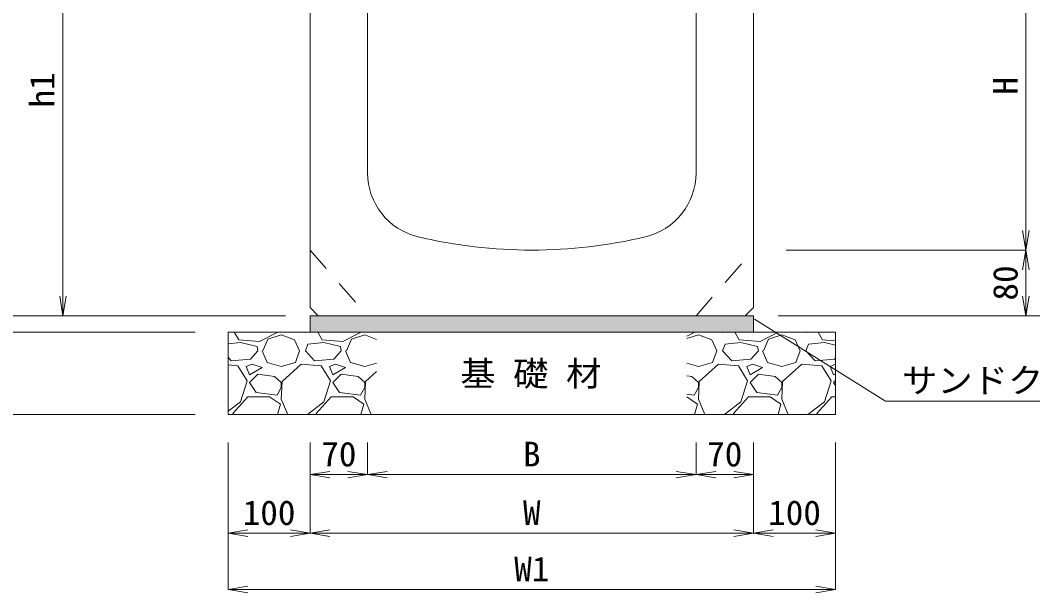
# Model space of a CAD drawing. Units: millimetres at full size. Extents: x 164402 to 209100, y 872507 to 885397.
# Drawn here: x 178320 to 179553, y 882005 to 882702 of the extents above; entities that cross this region are included whole.
import ezdxf
from ezdxf.enums import TextEntityAlignment as Align

# ---------------------------------------------------------------- set-up
doc = ezdxf.new("R2010")
doc.units = ezdxf.units.MM
doc.header["$LTSCALE"] = 40
doc.linetypes.add('USER1', pattern=[1.35, 0.75, -0.6])
for name, color, linetype, lineweight in [('0_2', 7, 'Continuous', 13), ('ハッチング', 7, 'Continuous', 5), ('寸法線', 7, 'Continuous', 13), ('本体', 2, 'Continuous', 13)]:
    doc.layers.add(name, color=color, linetype=linetype, lineweight=lineweight)
doc.layers.add('文字', color=7, linetype='Continuous')
doc.styles.add('ＭＳ 明朝', font='')
doc.styles.get('ＭＳ 明朝').set_extended_font_data('MS Mincho')

# ---------------------------------------------------------------- blocks, each defined once
blk = doc.blocks.new('open_arrow')
at = {"color": 0, "linetype": 'Continuous', "lineweight": -2}
blk.add_lwpolyline([(7.5, 1.25), (0, 0), (7.5, -1.25)], dxfattribs=at)

msp = doc.modelspace()

# ---------------------------------------------------------------- hatches: boundary and pattern name
at = {"layer": 'ハッチング'}
msp.add_hatch(color=8, dxfattribs=at).paths.add_polyline_path([(178672.91, 882342.29), (178672.91, 882322.29), (179212.91, 882322.29), (179212.91, 882342.29)])

# ---------------------------------------------------------------- linework, layer by layer
at = {"layer": '0_2', "lineweight": 20}
for p, q in [((178572.91, 882322.29), (179312.91, 882322.29)), ((178572.91, 882322.29), (178572.91, 882222.29)), ((179312.91, 882222.29), (179312.91, 882322.29)), ((178572.91, 882222.29), (179312.91, 882222.29))]:
    msp.add_line(p, q, dxfattribs=at)
at = {"layer": '0_2'}
msp.add_lwpolyline([(178672.91, 882342.29), (179212.91, 882342.29), (179212.91, 882322.29), (178672.91, 882322.29)], close=True, dxfattribs=at)
at = {"layer": 'ハッチング'}
for p, q in [((178585.97, 882312.97), (178580.54, 882322.29)), ((178632.71, 882322.12), (178611.37, 882310.94)), ((178621.53, 882313.99), (178637.79, 882319.07)), ((178632.76, 882322.29), (178632.71, 882322.12)), ((178637.79, 882319.07), (178654.05, 882312.97)), ((178663.73, 882322.29), (178667.25, 882322.12)), ((178667.25, 882322.12), (178667.47, 882322.29)), ((178687.57, 882312.97), (178682.14, 882322.29)), ((178734.31, 882322.12), (178712.97, 882310.94)), ((178723.13, 882313.99), (178739.39, 882319.07)), ((178734.36, 882322.29), (178734.31, 882322.12)), ((178739.39, 882319.07), (178753.91, 882313.62)), ((179140.71, 882322.12), (179131.91, 882317.51)), ((179131.91, 882314.73), (179145.79, 882319.07)), ((179140.76, 882322.29), (179140.71, 882322.12)), ((179145.79, 882319.07), (179162.05, 882312.97)), ((179171.73, 882322.29), (179175.25, 882322.12)), ((179175.25, 882322.12), (179175.47, 882322.29)), ((179195.57, 882312.97), (179190.14, 882322.29)), ((179242.31, 882322.12), (179220.97, 882310.94)), ((179231.13, 882313.99), (179247.39, 882319.07)), ((179242.36, 882322.29), (179242.31, 882322.12)), ((179247.39, 882319.07), (179263.65, 882312.97)), ((179273.33, 882322.29), (179276.85, 882322.12)), ((179276.85, 882322.12), (179277.07, 882322.29)), ((179297.17, 882312.97), (179291.74, 882322.29)), ((178588.01, 882309.93), (178572.91, 882308.34)), ((178611.37, 882310.94), (178585.97, 882312.97)), ((178608.33, 882304.85), (178588.01, 882309.93)), ((178609.34, 882299.77), (178608.33, 882304.85)), ((178615.44, 882299.77), (178621.53, 882313.99)), ((178654.05, 882312.97), (178660.14, 882299.77)), ((178667.25, 882299.77), (178670.3, 882307.89)), ((178689.61, 882309.93), (178670.3, 882307.89)), ((178712.97, 882310.94), (178687.57, 882312.97)), ((178709.93, 882304.85), (178689.61, 882309.93)), ((178710.94, 882299.77), (178709.93, 882304.85)), ((178717.04, 882299.77), (178723.13, 882313.99)), ((179162.05, 882312.97), (179168.14, 882299.77)), ((179175.25, 882299.77), (179178.3, 882307.89)), ((179197.61, 882309.93), (179178.3, 882307.89)), ((179220.97, 882310.94), (179195.57, 882312.97)), ((179217.93, 882304.85), (179197.61, 882309.93)), ((179218.94, 882299.77), (179217.93, 882304.85)), ((179225.04, 882299.77), (179231.13, 882313.99)), ((179263.65, 882312.97), (179269.74, 882299.77)), ((179276.85, 882299.77), (179279.9, 882307.89)), ((179299.21, 882309.93), (179279.9, 882307.89)), ((179312.91, 882311.71), (179297.17, 882312.97)), ((179312.91, 882306.5), (179299.21, 882309.93)), ((178609.34, 882299.77), (178600.2, 882289.61)), ((178614.42, 882299.77), (178620.52, 882285.54)), ((178655.06, 882285.54), (178660.14, 882299.77)), ((178678.43, 882287.57), (178667.25, 882299.77)), ((178710.94, 882299.77), (178701.8, 882289.61)), ((178716.02, 882299.77), (178722.12, 882285.54)), ((179163.06, 882285.54), (179168.14, 882299.77)), ((179186.43, 882287.57), (179175.25, 882299.77)), ((179218.94, 882299.77), (179209.8, 882289.61)), ((179224.02, 882299.77), (179230.12, 882285.54)), ((179264.66, 882285.54), (179269.74, 882299.77)), ((179288.03, 882287.57), (179276.85, 882299.77)), ((178576.83, 882287.57), (178572.91, 882291.85)), ((178584.96, 882281.48), (178572.91, 882282.48)), ((178600.2, 882289.61), (178576.83, 882287.57)), ((178596.13, 882263.19), (178584.96, 882281.48)), ((178602.23, 882283.51), (178595.12, 882280.46)), ((178595.12, 882280.46), (178599.18, 882270.3)), ((178614.42, 882279.45), (178602.23, 882283.51)), ((178620.52, 882285.54), (178637.79, 882280.46)), ((178637.79, 882280.46), (178655.06, 882285.54)), ((178662.17, 882283.51), (178638.81, 882262.17)), ((178686.56, 882281.48), (178662.17, 882283.51)), ((178701.8, 882289.61), (178678.43, 882287.57)), ((178697.73, 882263.19), (178686.56, 882281.48)), ((178703.83, 882283.51), (178696.72, 882280.46)), ((178696.72, 882280.46), (178700.78, 882270.3)), ((178716.02, 882279.45), (178703.83, 882283.51)), ((178722.12, 882285.54), (178739.39, 882280.46)), ((178739.39, 882280.46), (178753.91, 882284.73)), ((179131.91, 882284.54), (179145.79, 882280.46)), ((179145.79, 882280.46), (179163.06, 882285.54)), ((179170.17, 882283.51), (179146.81, 882262.17)), ((179194.56, 882281.48), (179170.17, 882283.51)), ((179209.8, 882289.61), (179186.43, 882287.57)), ((179205.73, 882263.19), (179194.56, 882281.48)), ((179211.83, 882283.51), (179204.72, 882280.46)), ((179204.72, 882280.46), (179208.78, 882270.3)), ((179224.02, 882279.45), (179211.83, 882283.51)), ((179230.12, 882285.54), (179247.39, 882280.46)), ((179247.39, 882280.46), (179264.66, 882285.54)), ((179271.77, 882283.51), (179248.41, 882262.17)), ((179296.16, 882281.48), (179271.77, 882283.51)), ((179311.4, 882289.61), (179288.03, 882287.57)), ((179307.33, 882263.19), (179296.16, 882281.48)), ((179312.91, 882283.29), (179306.32, 882280.46)), ((179306.32, 882280.46), (179310.38, 882270.3)), ((179312.91, 882291.29), (179311.4, 882289.61)), ((178599.18, 882270.3), (178614.42, 882279.45)), ((178609.34, 882271.32), (178599.18, 882261.16)), ((178629.66, 882268.27), (178609.34, 882271.32)), ((178637.79, 882261.16), (178629.66, 882268.27)), ((178700.78, 882270.3), (178716.02, 882279.45)), ((178710.94, 882271.32), (178700.78, 882261.16)), ((178731.26, 882268.27), (178710.94, 882271.32)), ((178739.39, 882261.16), (178731.26, 882268.27)), ((178753.91, 882274.5), (178740.41, 882262.17)), ((179137.66, 882268.27), (179131.91, 882269.13)), ((179145.79, 882261.16), (179137.66, 882268.27)), ((179208.78, 882270.3), (179224.02, 882279.45)), ((179218.94, 882271.32), (179208.78, 882261.16)), ((179239.26, 882268.27), (179218.94, 882271.32)), ((179247.39, 882261.16), (179239.26, 882268.27)), ((179310.38, 882270.3), (179312.91, 882271.82)), ((178588.01, 882237.79), (178596.13, 882263.19)), ((178599.18, 882261.16), (178607.31, 882248.97)), ((178638.81, 882262.17), (178637.79, 882240.84)), ((178637.79, 882255.06), (178637.79, 882261.16)), ((178689.61, 882237.79), (178697.73, 882263.19)), ((178700.78, 882261.16), (178708.91, 882248.97)), ((178740.41, 882262.17), (178739.39, 882240.84)), ((178739.39, 882255.06), (178739.39, 882261.16)), ((179146.81, 882262.17), (179145.79, 882240.84)), ((179145.79, 882255.06), (179145.79, 882261.16)), ((179197.61, 882237.79), (179205.73, 882263.19)), ((179208.78, 882261.16), (179216.91, 882248.97)), ((179248.41, 882262.17), (179247.39, 882240.84)), ((179247.39, 882255.06), (179247.39, 882261.16)), ((179299.21, 882237.79), (179307.33, 882263.19)), ((179312.91, 882263.69), (179310.38, 882261.16)), ((179310.38, 882261.16), (179312.91, 882257.36)), ((178578.86, 882223.57), (178597.15, 882243.89)), ((178597.15, 882243.89), (178623.57, 882243.89)), ((178607.31, 882248.97), (178632.71, 882245.92)), ((178623.57, 882243.89), (178636.77, 882234.74)), ((178632.71, 882245.92), (178637.79, 882255.06)), ((178680.46, 882223.57), (178698.75, 882243.89)), ((178698.75, 882243.89), (178725.17, 882243.89)), ((178708.91, 882248.97), (178734.31, 882245.92)), ((178725.17, 882243.89), (178738.37, 882234.74)), ((178734.31, 882245.92), (178739.39, 882255.06)), ((179131.91, 882246.97), (179140.71, 882245.92)), ((179131.91, 882243.65), (179144.77, 882234.74)), ((179140.71, 882245.92), (179145.79, 882255.06)), ((179188.46, 882223.57), (179206.75, 882243.89)), ((179206.75, 882243.89), (179233.17, 882243.89)), ((179216.91, 882248.97), (179242.31, 882245.92)), ((179233.17, 882243.89), (179246.37, 882234.74)), ((179242.31, 882245.92), (179247.39, 882255.06)), ((179290.06, 882223.57), (179308.35, 882243.89)), ((179308.35, 882243.89), (179312.91, 882243.89)), ((178572.91, 882226.12), (178588.01, 882237.79)), ((178636.77, 882234.74), (178633.21, 882222.29)), ((178637.79, 882240.84), (178645.6, 882222.29)), ((178669.54, 882222.29), (178689.61, 882237.79)), ((178738.37, 882234.74), (178734.81, 882222.29)), ((178739.39, 882240.84), (178747.2, 882222.29)), ((179144.77, 882234.74), (179141.21, 882222.29)), ((179145.79, 882240.84), (179153.6, 882222.29)), ((179177.54, 882222.29), (179197.61, 882237.79)), ((179246.37, 882234.74), (179242.81, 882222.29)), ((179247.39, 882240.84), (179255.2, 882222.29)), ((179279.14, 882222.29), (179299.21, 882237.79)), ((178579.61, 882222.29), (178578.86, 882223.57)), ((178681.21, 882222.29), (178680.46, 882223.57)), ((179189.21, 882222.29), (179188.46, 882223.57)), ((179290.81, 882222.29), (179290.06, 882223.57))]:
    msp.add_line(p, q, dxfattribs=at)
at = {"layer": '寸法線'}
for p, q in [((178371.89, 882892.29), (178371.89, 882342.29)), ((179544.64, 882422.29), (179544.64, 882822.29)), ((179252.91, 882422.29), (179544.64, 882422.29)), ((179252.91, 882422.29), (179544.64, 882422.29)), ((179544.64, 882422.29), (179544.64, 882342.29)), ((178642.91, 882342.29), (178286.84, 882342.29)), ((178642.91, 882342.29), (178286.84, 882342.29)), ((178642.91, 882342.29), (178371.89, 882342.29)), ((179242.91, 882342.29), (179544.64, 882342.29)), ((179242.91, 882342.29), (179624.64, 882342.29)), ((178532.91, 882322.29), (178286.84, 882322.29)), ((178532.91, 882322.29), (178286.84, 882322.29)), ((178532.91, 882222.29), (178286.84, 882222.29)), ((178572.91, 882188.31), (178572.91, 882009.23)), ((178572.91, 882188.31), (178572.91, 882077.67)), ((178672.91, 882188.31), (178672.91, 882148.99)), ((178672.91, 882188.31), (178672.91, 882077.67)), ((178672.91, 882188.31), (178672.91, 882077.67)), ((178742.91, 882188.31), (178742.91, 882148.99)), ((178742.91, 882188.31), (178742.91, 882148.99)), ((179142.91, 882188.31), (179142.91, 882148.99)), ((179142.91, 882188.31), (179142.91, 882148.99)), ((179212.91, 882188.31), (179212.91, 882148.99)), ((179212.91, 882188.31), (179212.91, 882077.67)), ((179212.91, 882188.31), (179212.91, 882077.67)), ((179312.91, 882188.31), (179312.91, 882077.67)), ((179312.91, 882188.31), (179312.91, 882009.23)), ((178742.91, 882148.99), (178672.91, 882148.99)), ((178742.91, 882148.99), (179142.91, 882148.99)), ((179142.91, 882148.99), (179212.91, 882148.99)), ((178672.91, 882077.67), (178572.91, 882077.67)), ((178672.91, 882077.67), (179212.91, 882077.67)), ((179212.91, 882077.67), (179312.91, 882077.67)), ((178572.91, 882009.23), (179312.91, 882009.23))]:
    msp.add_line(p, q, dxfattribs=at)
msp.add_lwpolyline([(179214.3, 882338.31), (179373.89, 882238.6), (179739.15, 882238.6)], dxfattribs=at)
at = {"layer": '本体', "lineweight": 20}
for p, q in [((178672.91, 882974.5), (178672.91, 882352.29)), ((179212.91, 882352.29), (179212.91, 882904.5)), ((178742.91, 882742.29), (178742.91, 882516.32)), ((179142.91, 882516.32), (179142.91, 882742.29)), ((178682.91, 882342.29), (178672.91, 882352.29)), ((178682.91, 882342.29), (179202.91, 882342.29)), ((179202.91, 882342.29), (179212.91, 882352.29))]:
    msp.add_line(p, q, dxfattribs=at)
at = {"layer": '本体', "linetype": 'USER1', "lineweight": 9}
for p, q in [((178672.91, 882422.29), (178742.91, 882342.29)), ((179142.91, 882342.29), (179212.91, 882422.29))]:
    msp.add_line(p, q, dxfattribs=at)
at = {"layer": '本体', "lineweight": 20}
for centre, radius, start, end in [((178822.91, 882516.32), 80, 180, 256.65764), ((179062.91, 882516.32), 80, 283.34236, 0), ((178942.91, 883022.29), 600, 256.65764, 283.34236)]:
    msp.add_arc(centre, radius, start, end, dxfattribs=at)

# ---------------------------------------------------------------- block references
at = {"layer": '寸法線'}
for p, xscale, yscale, rotation in [((179544.64, 882422.29), 3.2, 3.2, 90), ((179544.64, 882422.29), 3.2, 3.2, 270), ((178371.89, 882342.29), 3.2, 3.2, 90), ((179544.64, 882342.29), 3.2, 3.2, 90), ((179214.3, 882338.31), 0.16, 0.16, 328), ((178742.91, 882148.99), 3.2, 3.2, 180), ((179142.91, 882148.99), 3.2, 3.2, 180), ((179212.91, 882148.99), 3.2, 3.2, 180), ((178672.91, 882077.67), 3.2, 3.2, 180), ((179212.91, 882077.67), 3.2, 3.2, 180), ((179312.91, 882077.67), 3.2, 3.2, 180), ((179312.91, 882009.23), 3.2, 3.2, 180)]:
    msp.add_blockref('open_arrow', p, dxfattribs=dict(at, xscale=xscale, yscale=yscale, rotation=rotation))
at = {"layer": '寸法線', "xscale": 3.2, "yscale": 3.2}
for p in [(178672.91, 882148.99), (178742.91, 882148.99), (179142.91, 882148.99), (178572.91, 882077.67), (178672.91, 882077.67), (179212.91, 882077.67), (178572.91, 882009.23)]:
    msp.add_blockref('open_arrow', p, dxfattribs=at)

# ---------------------------------------------------------------- texts
at = {"layer": '寸法線', "style": 'ＭＳ 明朝', "width": 1.05}
for s, p in [('h1', (178346.55, 882617.29)), ('H', (179519.64, 882622.29)), ('80', (179519.64, 882382.29))]:
    msp.add_text(s, height=30.02, rotation=90, dxfattribs=at).set_placement(p, align=Align.MIDDLE_CENTER)
msp.add_text('サンドクッション', height=30.02, dxfattribs=at).set_placement((179393.89, 882278.72), align=Align.TOP_LEFT)
for s, p in [('70', (178707.91, 882173.99)), ('B', (178942.91, 882173.99)), ('70', (179177.91, 882173.99)), ('100', (178622.91, 882102.67)), ('W', (178942.91, 882102.67)), ('100', (179262.91, 882102.67)), ('W1', (178942.91, 882034.23))]:
    msp.add_text(s, height=30.02, dxfattribs=at).set_placement(p, align=Align.MIDDLE_CENTER)
at = {"layer": '文字', "style": 'ＭＳ 明朝', "width": 1.05}
msp.add_text('基 礎 材', height=30.02, dxfattribs=at).set_placement((178855.8, 882247.82), align=Align.BOTTOM_LEFT)

doc.saveas('drawing.dxf')
